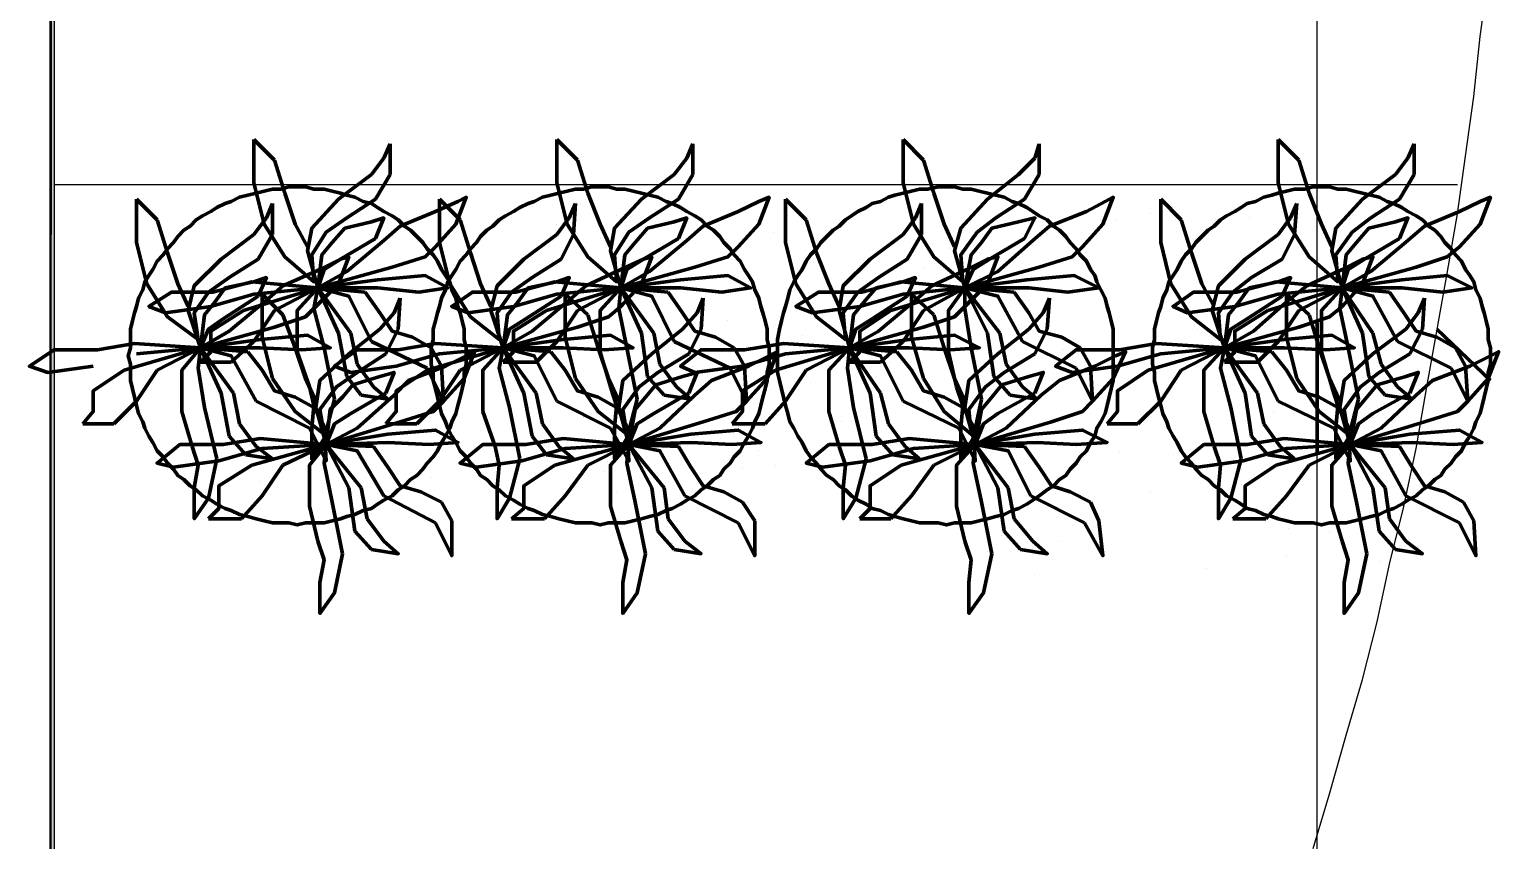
# Model space of a CAD drawing. Header units: millimetres. Extents: x 2273 to 2522, y 1034 to 1187.
# Drawn here: x 2391.958 to 2394.055, y 1169.109 to 1170.267 of the extents above; entities that cross this region are included whole.
import ezdxf

# ---------------------------------------------------------------- set-up
doc = ezdxf.new("R2010")
doc.units = ezdxf.units.MM
doc.linetypes.add('DASHED', pattern=[19.05, 12.7, -6.35])
doc.layers.add('LAYER8', color=8, linetype='Continuous')
doc.layers.add('PAREDES', color=4, linetype='Continuous', lineweight=100)

# ---------------------------------------------------------------- blocks, each defined once
blk = doc.blocks.new('UYEW')
at = {"layer": 'PAREDES', "color": 0, "linetype": 'Continuous'}
for points in [[(77.3181, 144.4333), (77.3034, 144.4804), (77.2887, 144.4951), (77.2564, 144.5245), (77.2181, 144.5392), (77.224, 144.5275), (77.2387, 144.498), (77.2593, 144.4451), (77.2799, 144.4216)], [(77.224, 144.5275), (77.2123, 144.5275), (77.2005, 144.5245), (77.1858, 144.5245), (77.174, 144.5216), (77.1623, 144.5186), (77.1534, 144.5157), (77.1417, 144.5127), (77.1299, 144.5069), (77.1181, 144.5039), (77.1093, 144.498), (77.1005, 144.4922), (77.0887, 144.4863), (77.0799, 144.4775), (77.0711, 144.4716), (77.0623, 144.4627), (77.0534, 144.4569), (77.0446, 144.448), (77.0387, 144.4392), (77.0299, 144.4304), (77.024, 144.4216), (77.0181, 144.4098), (77.0123, 144.401), (77.0064, 144.3892), (77.0034, 144.3804), (76.9975, 144.3686), (76.9946, 144.3569), (76.9917, 144.3451), (76.9887, 144.3333), (76.9858, 144.3216), (76.9858, 144.3098), (76.9828, 144.298), (76.9828, 144.2863), (76.9828, 144.2745), (76.9858, 144.2627), (76.9858, 144.248), (76.9887, 144.2363), (76.9917, 144.2245), (76.9946, 144.2157), (76.9975, 144.2039), (77.0034, 144.1922), (77.0064, 144.1804), (77.0123, 144.1716), (77.0181, 144.1627), (77.024, 144.151), (77.0299, 144.1422), (77.0387, 144.1333), (77.0446, 144.1245), (77.0534, 144.1157), (77.0623, 144.1069), (77.0711, 144.101), (77.0799, 144.0922), (77.0887, 144.0863), (77.1005, 144.0804), (77.1093, 144.0745), (77.1181, 144.0686), (77.1299, 144.0657), (77.1417, 144.0598), (77.1534, 144.0569), (77.1623, 144.0539), (77.174, 144.051), (77.1858, 144.048), (77.2005, 144.048), (77.2123, 144.0451), (77.224, 144.0451), (77.2358, 144.0451), (77.2475, 144.048), (77.2593, 144.048), (77.2711, 144.051), (77.2828, 144.0539), (77.2946, 144.0569), (77.3064, 144.0598), (77.3181, 144.0657), (77.327, 144.0686), (77.3387, 144.0745), (77.3475, 144.0804), (77.3593, 144.0863), (77.3681, 144.0922), (77.377, 144.101), (77.3858, 144.1069), (77.3946, 144.1157), (77.4005, 144.1245), (77.4093, 144.1333), (77.4152, 144.1422), (77.424, 144.151), (77.4299, 144.1627), (77.4358, 144.1716), (77.4417, 144.1804), (77.4446, 144.1922), (77.4505, 144.2039), (77.4534, 144.2157), (77.4564, 144.2245), (77.4593, 144.2363), (77.4623, 144.248), (77.4623, 144.2627), (77.4623, 144.2745), (77.4652, 144.2863), (77.4623, 144.298), (77.4623, 144.3098), (77.4623, 144.3216), (77.4593, 144.3333), (77.4564, 144.3451), (77.4534, 144.3569), (77.4505, 144.3686), (77.4446, 144.3804), (77.4417, 144.3892), (77.4358, 144.401), (77.4299, 144.4098), (77.424, 144.4216), (77.4152, 144.4304), (77.4093, 144.4392), (77.4005, 144.448), (77.3946, 144.4569), (77.3858, 144.4627), (77.377, 144.4716), (77.3681, 144.4775), (77.3593, 144.4863), (77.3475, 144.4922), (77.3387, 144.498), (77.327, 144.5039), (77.3181, 144.5069), (77.3064, 144.5127), (77.2946, 144.5157), (77.2828, 144.5186), (77.2711, 144.5216), (77.2593, 144.5245), (77.2475, 144.5245), (77.2358, 144.5275), (77.224, 144.5275)], [(77.0975, 144.4216), (77.0828, 144.4657), (77.0681, 144.4833), (77.0358, 144.5127), (76.9975, 144.5275), (77.0034, 144.5127), (77.0181, 144.4833), (77.0387, 144.4333), (77.0593, 144.4098)], [(77.3358, 144.4127), (77.3299, 144.4833), (77.3475, 144.5157), (77.3505, 144.4745), (77.3475, 144.4157)], [(77.1152, 144.401), (77.1093, 144.4657), (77.127, 144.501), (77.1328, 144.4598), (77.127, 144.401)], [(77.2387, 144.4922), (77.2123, 144.4775)], [(77.2417, 144.4716), (77.2887, 144.4951), (77.2387, 144.4922)], [(77.4328, 144.4892), (77.4181, 144.4627), (77.4093, 144.4333), (77.3828, 144.4157)], [(77.4593, 144.5039), (77.4328, 144.4892)], [(77.4623, 144.4833), (77.5093, 144.5069), (77.4593, 144.5039)], [(77.2123, 144.4775), (77.1975, 144.451), (77.1887, 144.4216), (77.1623, 144.4039)], [(77.2034, 144.3951), (77.2417, 144.4716)], [(77.424, 144.4069), (77.4623, 144.4833)], [(77.1417, 144.4333), (77.1858, 144.4304)], [(77.1623, 144.4245), (77.1417, 144.4333)], [(77.1858, 144.4069), (77.1623, 144.4245)], [(77.1858, 144.4304), (77.2211, 144.4127)], [(77.277, 144.4127), (77.2475, 144.4245), (77.2534, 144.4069)], [(77.3505, 144.3275), (77.3181, 144.4333)], [(77.5005, 144.3922), (77.5064, 144.4304), (77.4887, 144.4069)], [(76.9211, 144.4186), (76.9652, 144.4186)], [(76.9417, 144.4098), (76.9211, 144.4186)], [(76.9652, 144.3922), (76.9417, 144.4098)], [(76.9652, 144.4186), (77.0005, 144.398)], [(77.0564, 144.398), (77.027, 144.4098), (77.0328, 144.3922)], [(77.0593, 144.4098), (77.1034, 144.3569)], [(77.127, 144.3157), (77.0975, 144.4216)], [(77.1623, 144.4039), (77.1328, 144.3833)], [(77.2534, 144.4069), (77.2652, 144.3657), (77.2828, 144.351), (77.3005, 144.3363), (77.3505, 144.3275), (77.2975, 144.3127), (77.2593, 144.3186), (77.2211, 144.3598), (77.1858, 144.4069)], [(77.2211, 144.4127), (77.2475, 144.3686), (77.2681, 144.3422), (77.3005, 144.3186), (77.3358, 144.3245), (77.3034, 144.2833), (77.2564, 144.251)], [(77.2799, 144.3775), (77.2858, 144.4157), (77.2681, 144.3951)], [(77.3505, 144.3275), (77.3211, 144.3392), (77.3064, 144.3598), (77.277, 144.4127)], [(77.2799, 144.4216), (77.327, 144.3716)], [(77.3475, 144.4157), (77.3505, 144.3275), (77.3358, 144.4127)], [(77.4123, 144.3775), (77.3505, 144.3275), (77.3593, 144.3716), (77.424, 144.4069)], [(77.3828, 144.4157), (77.3534, 144.398)], [(77.4887, 144.4069), (77.4564, 144.3833)], [(77.0328, 144.3922), (77.0417, 144.3539), (77.0623, 144.3363), (77.0799, 144.3216), (77.127, 144.3157), (77.074, 144.301), (77.0417, 144.3069), (77.0005, 144.3451), (76.9652, 144.3922)], [(77.0005, 144.398), (77.027, 144.3569), (77.0475, 144.3304), (77.0799, 144.3069), (77.1181, 144.3098), (77.0828, 144.2686), (77.0358, 144.2392)], [(77.127, 144.3157), (77.1005, 144.3245), (77.0858, 144.348), (77.0564, 144.398)], [(77.1328, 144.3833), (77.127, 144.3157), (77.1034, 144.3569)], [(77.127, 144.401), (77.127, 144.3157), (77.1152, 144.401)], [(77.1917, 144.3598), (77.127, 144.3157), (77.1387, 144.3598), (77.2034, 144.3951)], [(77.2681, 144.3951), (77.2358, 144.3716)], [(77.2593, 144.3951), (77.2593, 144.3951)], [(77.3534, 144.398), (77.3505, 144.3275), (77.327, 144.3716)], [(77.3652, 144.398), (77.3652, 144.398)], [(77.4564, 144.3833), (77.4123, 144.3775)], [(77.474, 144.3686), (77.5005, 144.3922)], [(77.2358, 144.3716), (77.1917, 144.3598)], [(77.2534, 144.3539), (77.2799, 144.3775)], [(77.4123, 144.3598), (77.474, 144.3686)], [(77.5181, 144.3686), (77.5181, 144.3686)], [(77.1828, 144.2539), (77.1681, 144.298), (77.1534, 144.3157), (77.1211, 144.3451), (77.0828, 144.3598), (77.0858, 144.3451), (77.1005, 144.3157), (77.124, 144.2657), (77.1446, 144.2392)], [(77.2123, 144.3245), (77.1564, 144.3127), (77.127, 144.3157), (77.1917, 144.3451)], [(77.177, 144.3539), (77.177, 144.3539)], [(77.1917, 144.3451), (77.2534, 144.3539)], [(77.3123, 144.3598), (77.3123, 144.3598)], [(77.4328, 144.3363), (77.377, 144.3245), (77.3505, 144.3275), (77.4123, 144.3598)], [(77.5064, 144.351), (77.4328, 144.3363)], [(77.4887, 144.3157), (77.5152, 144.3245), (77.5475, 144.3186), (77.5917, 144.3186), (77.5623, 144.3392), (77.5064, 144.351)], [(77.2005, 144.2333), (77.1946, 144.301), (77.2123, 144.3333), (77.2152, 144.2922), (77.2123, 144.2333)], [(77.2858, 144.3392), (77.2123, 144.3245)], [(77.2681, 144.301), (77.2946, 144.3098), (77.327, 144.3069), (77.3711, 144.3069), (77.3417, 144.3245), (77.2858, 144.3392)], [(77.324, 144.3245), (77.2975, 144.3098)], [(77.327, 144.3039), (77.374, 144.3275), (77.324, 144.3245)], [(77.3417, 144.2333), (77.3505, 144.3275)], [(77.3799, 144.2216), (77.3505, 144.3275)], [(77.3505, 144.3275), (77.3799, 144.301), (77.4387, 144.301)], [(77.3564, 144.2363), (77.3505, 144.3275), (77.3799, 144.2686)], [(76.9917, 144.2686), (77.0358, 144.2863), (77.0681, 144.301)], [(77.1181, 144.2216), (77.127, 144.3157)], [(77.1593, 144.2098), (77.127, 144.3157)], [(77.127, 144.3157), (77.1593, 144.2863), (77.2181, 144.2863)], [(77.1358, 144.2245), (77.127, 144.3157), (77.1593, 144.2539)], [(77.2123, 144.2833), (77.2564, 144.298), (77.2887, 144.3127)], [(77.2181, 144.2863), (77.2681, 144.301)], [(77.2975, 144.3098), (77.2828, 144.2833), (77.274, 144.2539), (77.2446, 144.2363)], [(77.2887, 144.2245), (77.327, 144.3039)], [(77.4387, 144.301), (77.4887, 144.3157)], [(77.1652, 144.2686), (77.2123, 144.2833)], [(77.3652, 144.2804), (77.177, 144.2804)], [(77.474, 144.298), (77.474, 144.298)], [(76.9446, 144.2539), (76.9917, 144.2686)], [(77.1358, 144.2363), (77.1652, 144.2686)], [(77.3799, 144.2686), (77.424, 144.2363)], [(76.9152, 144.2245), (76.9446, 144.2539)], [(77.0358, 144.2392), (76.977, 144.2245)], [(77.0064, 144.251), (77.0505, 144.248)], [(77.027, 144.2422), (77.0064, 144.251)], [(77.024, 144.2363), (77.024, 144.2363)], [(77.0505, 144.2245), (77.027, 144.2422)], [(77.0505, 144.248), (77.0858, 144.2304)], [(77.1387, 144.2304), (77.1123, 144.2422), (77.1181, 144.2245)], [(77.1123, 144.2363), (77.1123, 144.2363)], [(77.1975, 144.2363), (77.1358, 144.2363)], [(77.1446, 144.2392), (77.1887, 144.1892)], [(77.1593, 144.2539), (77.2034, 144.2245)], [(77.2123, 144.148), (77.1828, 144.2539)], [(77.2564, 144.251), (77.1975, 144.2363)], [(77.2446, 144.2363), (77.2181, 144.2157)], [(77.3652, 144.2098), (77.3711, 144.248), (77.3534, 144.2275)], [(77.3564, 144.2392), (77.3564, 144.2392)], [(77.3564, 144.2363), (77.374, 144.1745)], [(77.424, 144.2363), (77.4564, 144.2069)], [(77.4711, 144.2392), (77.4711, 144.2392)], [(77.5093, 144.2363), (77.5093, 144.2363)], [(76.977, 144.2245), (76.9152, 144.2245)], [(77.1181, 144.2245), (77.127, 144.1833), (77.1475, 144.1686), (77.1652, 144.1539), (77.2123, 144.148), (77.1593, 144.1304), (77.124, 144.1392), (77.0858, 144.1775), (77.0505, 144.2245)], [(77.0858, 144.2304), (77.1123, 144.1863), (77.1328, 144.1598), (77.1623, 144.1392), (77.2005, 144.1422), (77.1681, 144.101), (77.1211, 144.0716)], [(77.1534, 144.1627), (77.1623, 144.0951), (77.1534, 144.0745), (77.1328, 144.1039), (77.1328, 144.1657), (77.1181, 144.2216)], [(77.1358, 144.2245), (77.1534, 144.1627)], [(77.2123, 144.148), (77.1858, 144.1569), (77.1711, 144.1804), (77.1387, 144.2304)], [(77.2181, 144.2157), (77.2123, 144.148), (77.1887, 144.1892)], [(77.2123, 144.2333), (77.2123, 144.148), (77.2005, 144.2333)], [(77.2034, 144.2245), (77.2328, 144.1951)], [(77.277, 144.1951), (77.2123, 144.148), (77.224, 144.1922), (77.2887, 144.2245)], [(77.3034, 144.2186), (77.3034, 144.2186)], [(77.3534, 144.2275), (77.3211, 144.2039)], [(77.374, 144.1745), (77.3828, 144.1098), (77.377, 144.0863), (77.3505, 144.1186), (77.3505, 144.1804), (77.3417, 144.2333)], [(77.3711, 144.2275), (77.3711, 144.2275)], [(77.4564, 144.1598), (77.4417, 144.1775), (77.4093, 144.1775), (77.3799, 144.2216)], [(77.1328, 144.1951), (77.1328, 144.1951)], [(77.2328, 144.148), (77.2181, 144.1627), (77.1887, 144.1627), (77.1593, 144.2098)], [(77.2328, 144.1951), (77.2328, 144.148)], [(77.3211, 144.2039), (77.277, 144.1951)], [(77.3387, 144.1863), (77.3652, 144.2098)], [(77.4564, 144.2069), (77.4564, 144.1598)], [(77.027, 144.1833), (77.027, 144.1833)], [(77.0917, 144.1863), (77.0917, 144.1863)], [(77.2975, 144.1569), (77.2417, 144.1422), (77.2123, 144.148), (77.277, 144.1775)], [(77.277, 144.1775), (77.3387, 144.1863)], [(77.3711, 144.1716), (77.2975, 144.1569)], [(77.3534, 144.1333), (77.3799, 144.1422), (77.4123, 144.1392), (77.4564, 144.1392), (77.427, 144.1569), (77.3711, 144.1716)], [(77.077, 144.101), (77.1211, 144.1157), (77.1534, 144.1333)], [(77.2064, 144.051), (77.2123, 144.148)], [(77.2446, 144.0392), (77.2123, 144.148)], [(77.2123, 144.148), (77.2446, 144.1186), (77.3034, 144.1186)], [(77.2211, 144.0569), (77.2123, 144.148), (77.2446, 144.0863)], [(77.3034, 144.1186), (77.3534, 144.1333)], [(77.527, 144.1216), (77.527, 144.1216)], [(77.0299, 144.0863), (77.077, 144.101)], [(77.1858, 144.1098), (77.1858, 144.1098)], [(77.0005, 144.0569), (77.0299, 144.0863)], [(77.1211, 144.0716), (77.0623, 144.0569)], [(77.2181, 144.0716), (77.2181, 144.0716)], [(77.2446, 144.0863), (77.2887, 144.0569)], [(77.3652, 144.0745), (77.3652, 144.0745)], [(77.0623, 144.0569), (77.0005, 144.0569)], [(77.2387, 143.9951), (77.2475, 143.9304), (77.2387, 143.9069), (77.2152, 143.9363), (77.2152, 143.998), (77.2064, 144.051)], [(77.2211, 144.0569), (77.2387, 143.9951)], [(77.2417, 144.051), (77.2417, 144.051)], [(77.2887, 144.0569), (77.3211, 144.0245)], [(77.0211, 144.0422), (77.0211, 144.0422)], [(77.3211, 143.9804), (77.3034, 143.9951), (77.274, 143.9951), (77.2446, 144.0392)], [(77.4181, 144.0422), (77.4181, 144.0422)], [(77.3181, 143.901), (77.3034, 143.9451), (77.2887, 143.9598), (77.2564, 143.9892), (77.2181, 144.0069), (77.224, 143.9922), (77.2387, 143.9627), (77.2593, 143.9127), (77.2799, 143.8863)], [(77.3211, 144.0245), (77.3211, 143.9804)], [(77.224, 143.9892), (77.2123, 143.9892), (77.2005, 143.9892), (77.1858, 143.9892), (77.174, 143.9863), (77.1623, 143.9833), (77.1534, 143.9804), (77.1417, 143.9775), (77.1299, 143.9716), (77.1181, 143.9657), (77.1093, 143.9627), (77.1005, 143.9569), (77.0887, 143.951), (77.0799, 143.9422), (77.0711, 143.9363), (77.0623, 143.9275), (77.0534, 143.9216), (77.0446, 143.9127), (77.0387, 143.9039), (77.0299, 143.8951), (77.024, 143.8833), (77.0181, 143.8745), (77.0123, 143.8657), (77.0064, 143.8539), (77.0034, 143.8451), (76.9975, 143.8333), (76.9946, 143.8216), (76.9917, 143.8098), (76.9887, 143.798), (76.9858, 143.7863), (76.9858, 143.7745), (76.9828, 143.7627), (76.9828, 143.751), (76.9828, 143.7392), (76.9858, 143.7245), (76.9858, 143.7127), (76.9887, 143.701), (76.9917, 143.6892), (76.9946, 143.6775), (76.9975, 143.6686), (77.0034, 143.6569), (77.0064, 143.6451), (77.0123, 143.6363), (77.0181, 143.6245), (77.024, 143.6157), (77.0299, 143.6069), (77.0387, 143.598), (77.0446, 143.5892), (77.0534, 143.5804), (77.0623, 143.5716), (77.0711, 143.5657), (77.0799, 143.5569), (77.0887, 143.551), (77.1005, 143.5451), (77.1093, 143.5392), (77.1181, 143.5333), (77.1299, 143.5275), (77.1417, 143.5245), (77.1534, 143.5216), (77.1623, 143.5186), (77.174, 143.5157), (77.1858, 143.5127), (77.2005, 143.5098), (77.2123, 143.5098), (77.224, 143.5098), (77.2358, 143.5098), (77.2475, 143.5098), (77.2593, 143.5127), (77.2711, 143.5157), (77.2828, 143.5186), (77.2946, 143.5216), (77.3064, 143.5245), (77.3181, 143.5275), (77.327, 143.5333), (77.3387, 143.5392), (77.3475, 143.5451), (77.3593, 143.551), (77.3681, 143.5569), (77.377, 143.5657), (77.3858, 143.5716), (77.3946, 143.5804), (77.4005, 143.5892), (77.4093, 143.598), (77.4152, 143.6069), (77.424, 143.6157), (77.4299, 143.6245), (77.4358, 143.6363), (77.4417, 143.6451), (77.4446, 143.6569), (77.4505, 143.6686), (77.4534, 143.6775), (77.4564, 143.6892), (77.4593, 143.701), (77.4623, 143.7127), (77.4623, 143.7245), (77.4623, 143.7392), (77.4652, 143.751), (77.4623, 143.7627), (77.4623, 143.7745), (77.4623, 143.7863), (77.4593, 143.798), (77.4564, 143.8098), (77.4534, 143.8216), (77.4505, 143.8333), (77.4446, 143.8451), (77.4417, 143.8539), (77.4358, 143.8657), (77.4299, 143.8745), (77.424, 143.8833), (77.4152, 143.8951), (77.4093, 143.9039), (77.4005, 143.9127), (77.3946, 143.9216), (77.3858, 143.9275), (77.377, 143.9363), (77.3681, 143.9422), (77.3593, 143.951), (77.3475, 143.9569), (77.3387, 143.9627), (77.327, 143.9657), (77.3181, 143.9716), (77.3064, 143.9775), (77.2946, 143.9804), (77.2828, 143.9833), (77.2711, 143.9863), (77.2593, 143.9892), (77.2475, 143.9892), (77.2358, 143.9892), (77.224, 143.9892)], [(77.0975, 143.8833), (77.0828, 143.9304), (77.0681, 143.9451), (77.0358, 143.9745), (76.9975, 143.9892), (77.0034, 143.9775), (77.0181, 143.951), (77.0387, 143.898), (77.0593, 143.8745)], [(77.0299, 143.9922), (77.0299, 143.9922)], [(77.3623, 143.998), (77.3623, 143.998)], [(77.1152, 143.8657), (77.1093, 143.9333), (77.127, 143.9686), (77.1328, 143.9245), (77.127, 143.8686)], [(77.3358, 143.8775), (77.3299, 143.9451), (77.3475, 143.9804), (77.3505, 143.9363), (77.3475, 143.8804)], [(77.4593, 143.9686), (77.4328, 143.9569)], [(77.4623, 143.948), (77.5093, 143.9745), (77.4593, 143.9686)], [(77.2123, 143.9422), (77.1975, 143.9157), (77.1887, 143.8833), (77.1623, 143.8686)], [(77.2387, 143.9569), (77.2123, 143.9422)], [(77.2417, 143.9363), (77.2887, 143.9598), (77.2387, 143.9569)], [(77.3505, 143.948), (77.3505, 143.948)], [(77.4328, 143.9569), (77.4181, 143.9275), (77.4093, 143.901), (77.3828, 143.8833)], [(77.424, 143.8716), (77.4623, 143.948)], [(77.2034, 143.8598), (77.2417, 143.9363)], [(77.2152, 143.9186), (77.2152, 143.9186)], [(77.3505, 143.7922), (77.3181, 143.901)], [(77.4211, 143.9069), (77.4211, 143.9069)], [(77.4887, 143.9157), (77.4887, 143.9157)], [(76.9211, 143.8833), (76.9652, 143.8833)], [(76.9417, 143.8775), (76.9211, 143.8833)], [(76.9652, 143.8833), (77.0005, 143.8627)], [(77.127, 143.7775), (77.0975, 143.8833)], [(77.1417, 143.898), (77.1858, 143.8951)], [(77.1623, 143.8892), (77.1417, 143.898)], [(77.1858, 143.8686), (77.1623, 143.8892)], [(77.1858, 143.8951), (77.2211, 143.8775)], [(77.277, 143.8775), (77.2475, 143.8892), (77.2534, 143.8686)], [(77.2475, 143.8833), (77.2475, 143.8833)], [(77.2799, 143.8422), (77.2858, 143.8804), (77.2681, 143.8598)], [(77.2799, 143.8863), (77.327, 143.8363)], [(77.3475, 143.8804), (77.3505, 143.7922), (77.3358, 143.8775)], [(77.3828, 143.8833), (77.3534, 143.8627)], [(77.5005, 143.8569), (77.5064, 143.8951), (77.4887, 143.8745)], [(76.9652, 143.8539), (76.9417, 143.8775)], [(77.0005, 143.8627), (77.027, 143.8216), (77.0475, 143.7951), (77.0799, 143.7716), (77.1181, 143.7745), (77.0828, 143.7333), (77.0358, 143.7039)], [(77.0564, 143.8627), (77.027, 143.8775), (77.0328, 143.8539)], [(77.127, 143.7775), (77.1005, 143.7892), (77.0858, 143.8127), (77.0564, 143.8627)], [(77.0593, 143.8745), (77.1034, 143.8245)], [(77.0799, 143.8598), (77.0799, 143.8598)], [(77.127, 143.8686), (77.127, 143.7775), (77.1152, 143.8657)], [(77.1917, 143.8275), (77.127, 143.7775), (77.1387, 143.8245), (77.2034, 143.8598)], [(77.1623, 143.8686), (77.1328, 143.848)], [(77.1446, 143.8686), (77.1446, 143.8686)], [(77.2534, 143.8686), (77.2652, 143.8304), (77.2828, 143.8157), (77.3005, 143.801), (77.3505, 143.7922), (77.2975, 143.7775), (77.2593, 143.7833), (77.2211, 143.8245), (77.1858, 143.8686)], [(77.1917, 143.8657), (77.1917, 143.8657)], [(77.2211, 143.8775), (77.2475, 143.8333), (77.2681, 143.8069), (77.3005, 143.7833), (77.3358, 143.7863), (77.3034, 143.748), (77.2564, 143.7186)], [(77.2681, 143.8598), (77.2358, 143.8363)], [(77.3505, 143.7922), (77.3211, 143.8039), (77.3064, 143.8245), (77.277, 143.8775)], [(77.3534, 143.8627), (77.3505, 143.7922), (77.327, 143.8363)], [(77.4123, 143.8392), (77.3505, 143.7922), (77.3593, 143.8392), (77.424, 143.8716)], [(77.4887, 143.8745), (77.4564, 143.848)], [(77.5358, 143.8775), (77.5358, 143.8775)], [(77.0328, 143.8539), (77.0417, 143.8157), (77.0623, 143.801), (77.0799, 143.7863), (77.127, 143.7775), (77.074, 143.7627), (77.0417, 143.7716), (77.0005, 143.8098), (76.9652, 143.8539)], [(77.1328, 143.848), (77.127, 143.7775), (77.1034, 143.8245)], [(77.2534, 143.8186), (77.2799, 143.8422)], [(77.4564, 143.848), (77.4123, 143.8392)], [(77.474, 143.8333), (77.5005, 143.8569)], [(77.1828, 143.7186), (77.1681, 143.7627), (77.1534, 143.7775), (77.1211, 143.8098), (77.0828, 143.8245), (77.0858, 143.8098), (77.1005, 143.7804), (77.124, 143.7304), (77.1446, 143.7069)], [(77.2358, 143.8363), (77.1917, 143.8275)], [(77.1917, 143.8098), (77.2534, 143.8186)], [(77.4328, 143.801), (77.377, 143.7892), (77.3505, 143.7922), (77.4123, 143.8245)], [(77.4123, 143.8245), (77.474, 143.8333)], [(77.4799, 143.8304), (77.4799, 143.8304)], [(77.2123, 143.7863), (77.1564, 143.7775), (77.127, 143.7775), (77.1917, 143.8098)], [(77.2005, 143.698), (77.1946, 143.7627), (77.2123, 143.798), (77.2152, 143.7569), (77.2123, 143.698)], [(77.2858, 143.801), (77.2123, 143.7863)], [(77.2681, 143.7657), (77.2946, 143.7745), (77.327, 143.7716), (77.3711, 143.7716), (77.3417, 143.7892), (77.2858, 143.801)], [(77.5064, 143.8157), (77.4328, 143.801)], [(77.4887, 143.7775), (77.5152, 143.7863), (77.5475, 143.7833), (77.5917, 143.7833), (77.5623, 143.8039), (77.5064, 143.8157)], [(77.5034, 143.8098), (77.5034, 143.8098)], [(77.1181, 143.6863), (77.127, 143.7775)], [(77.1593, 143.6716), (77.127, 143.7775)], [(77.127, 143.7775), (77.1593, 143.7539), (77.2181, 143.7539)], [(77.1358, 143.6892), (77.127, 143.7775), (77.1593, 143.7186)], [(77.2123, 143.748), (77.2564, 143.7627), (77.2887, 143.7775)], [(77.2975, 143.7745), (77.2828, 143.748), (77.274, 143.7186), (77.2446, 143.701)], [(77.324, 143.7892), (77.2975, 143.7745)], [(77.327, 143.7686), (77.374, 143.7922), (77.324, 143.7892)], [(77.3417, 143.698), (77.3505, 143.7922)], [(77.3799, 143.6863), (77.3505, 143.7922)], [(77.3505, 143.7922), (77.3799, 143.7657), (77.4387, 143.7657)], [(77.3564, 143.7039), (77.3505, 143.7922), (77.3799, 143.7333)], [(77.4387, 143.7657), (77.4887, 143.7775)], [(76.9917, 143.7333), (77.0358, 143.748), (77.0681, 143.7627)], [(77.0711, 143.7569), (77.0711, 143.7569)], [(77.2181, 143.7539), (77.2681, 143.7657)], [(77.2887, 143.6892), (77.327, 143.7686)], [(77.4652, 143.7569), (77.4652, 143.7569)], [(76.9446, 143.7186), (76.9917, 143.7333)], [(77.0387, 143.748), (77.0387, 143.748)], [(77.1358, 143.701), (77.1652, 143.7333)], [(77.1652, 143.7333), (77.2123, 143.748)], [(77.3711, 143.751), (77.3711, 143.751)], [(77.3799, 143.7333), (77.424, 143.701)], [(76.9152, 143.6892), (76.9446, 143.7186)], [(77.0064, 143.7157), (77.0505, 143.7157)], [(77.027, 143.7069), (77.0064, 143.7157)], [(77.0505, 143.7157), (77.0858, 143.6951)], [(77.0975, 143.7186), (77.0975, 143.7186)], [(77.124, 143.7245), (77.124, 143.7245)], [(77.1593, 143.7186), (77.2034, 143.6892)], [(77.2123, 143.6127), (77.1828, 143.7186)], [(77.2564, 143.7186), (77.1975, 143.701)], [(77.3652, 143.6745), (77.3711, 143.7127), (77.3534, 143.6922)], [(77.0358, 143.7039), (76.977, 143.6892)], [(77.0505, 143.6892), (77.027, 143.7069)], [(77.0858, 143.6951), (77.1123, 143.6539), (77.1328, 143.6245), (77.1623, 143.6039), (77.2005, 143.6069), (77.1681, 143.5657), (77.1211, 143.5363)], [(77.1387, 143.6951), (77.1123, 143.7069), (77.1181, 143.6892)], [(77.1211, 143.698), (77.1211, 143.698)], [(77.1975, 143.701), (77.1358, 143.701)], [(77.2123, 143.6127), (77.1858, 143.6216), (77.1711, 143.6451), (77.1387, 143.6951)], [(77.1446, 143.7069), (77.1887, 143.6539)], [(77.2123, 143.698), (77.2123, 143.6127), (77.2005, 143.698)], [(77.2446, 143.701), (77.2181, 143.6804)], [(77.3534, 143.6922), (77.3211, 143.6686)], [(77.374, 143.6422), (77.3828, 143.5745), (77.377, 143.551), (77.3505, 143.5833), (77.3505, 143.6451), (77.3417, 143.698)], [(77.3564, 143.7039), (77.374, 143.6422)], [(77.424, 143.701), (77.4564, 143.6716)], [(76.977, 143.6892), (76.9152, 143.6892)], [(77.1181, 143.6892), (77.127, 143.651), (77.1475, 143.6333), (77.1652, 143.6186), (77.2123, 143.6127), (77.1593, 143.598), (77.124, 143.6039), (77.0858, 143.6422), (77.0505, 143.6892)], [(77.1534, 143.6275), (77.1623, 143.5598), (77.1534, 143.5363), (77.1328, 143.5686), (77.1328, 143.6304), (77.1181, 143.6863)], [(77.1358, 143.6892), (77.1534, 143.6275)], [(77.2328, 143.6127), (77.2181, 143.6275), (77.1887, 143.6275), (77.1593, 143.6716)], [(77.2181, 143.6804), (77.2123, 143.6127), (77.1887, 143.6539)], [(77.2034, 143.6892), (77.2328, 143.6569)], [(77.277, 143.6569), (77.2123, 143.6127), (77.224, 143.6569), (77.2887, 143.6892)], [(77.3387, 143.651), (77.3652, 143.6745)], [(77.4564, 143.6275), (77.4417, 143.6422), (77.4093, 143.6422), (77.3799, 143.6863)], [(77.4564, 143.6716), (77.4564, 143.6275)], [(77.2328, 143.6569), (77.2328, 143.6127)], [(77.3211, 143.6686), (77.277, 143.6569)], [(77.277, 143.6422), (77.3387, 143.651)], [(77.2975, 143.6186), (77.2417, 143.6098), (77.2123, 143.6127), (77.277, 143.6422)], [(77.3711, 143.6363), (77.2975, 143.6186)], [(77.3534, 143.598), (77.3799, 143.6069), (77.4123, 143.6039), (77.4564, 143.6039), (77.427, 143.6216), (77.3711, 143.6363)], [(77.2005, 143.6186), (77.2005, 143.6186)], [(77.2064, 143.5186), (77.2123, 143.6127)], [(77.2446, 143.5069), (77.2123, 143.6127)], [(77.2123, 143.6127), (77.2446, 143.5833), (77.3034, 143.5833)], [(77.2211, 143.5216), (77.2123, 143.6127), (77.2446, 143.551)], [(77.077, 143.5657), (77.1211, 143.5833), (77.1534, 143.598)], [(77.2299, 143.598), (77.2299, 143.598)], [(77.3034, 143.5833), (77.3534, 143.598)], [(77.3181, 143.601), (77.3181, 143.601)], [(77.0299, 143.551), (77.077, 143.5657)], [(77.3652, 143.5686), (77.3652, 143.5686)], [(77.0005, 143.5216), (77.0299, 143.551)], [(77.1946, 143.5451), (77.1946, 143.5451)], [(77.2446, 143.551), (77.2887, 143.5216)], [(77.2623, 143.5569), (77.2623, 143.5569)], [(77.024, 143.5245), (77.024, 143.5245)], [(77.1211, 143.5363), (77.0623, 143.5216)], [(77.0623, 143.5216), (77.0005, 143.5216)], [(77.0475, 143.5039), (77.0475, 143.5039)], [(77.2387, 143.4598), (77.2475, 143.3922), (77.2387, 143.3716), (77.2152, 143.401), (77.2152, 143.4627), (77.2064, 143.5186)], [(77.3181, 143.4039), (77.3034, 143.451), (77.2887, 143.4657), (77.2564, 143.4951), (77.2181, 143.5098), (77.224, 143.498), (77.2387, 143.4686), (77.2593, 143.4157), (77.2799, 143.3922)], [(77.2211, 143.5216), (77.2387, 143.4598)], [(77.3211, 143.4451), (77.3034, 143.4598), (77.274, 143.4598), (77.2446, 143.5069)], [(77.2887, 143.5216), (77.3211, 143.4922)], [(77.3799, 143.5069), (77.3799, 143.5069)], [(77.224, 143.498), (77.2123, 143.498), (77.2005, 143.4951), (77.1858, 143.4951), (77.174, 143.4922), (77.1623, 143.4892), (77.1534, 143.4863), (77.1417, 143.4833), (77.1299, 143.4775), (77.1181, 143.4745), (77.1093, 143.4686), (77.1005, 143.4627), (77.0887, 143.4569), (77.0799, 143.448), (77.0711, 143.4422), (77.0623, 143.4333), (77.0534, 143.4275), (77.0446, 143.4186), (77.0387, 143.4098), (77.0299, 143.401), (77.024, 143.3922), (77.0181, 143.3804), (77.0123, 143.3716), (77.0064, 143.3598), (77.0034, 143.351), (76.9975, 143.3392), (76.9946, 143.3275), (76.9917, 143.3157), (76.9887, 143.3039), (76.9858, 143.2922), (76.9858, 143.2804), (76.9828, 143.2686), (76.9828, 143.2569), (76.9828, 143.2451), (76.9858, 143.2333), (76.9858, 143.2216), (76.9887, 143.2098), (76.9917, 143.198), (76.9946, 143.1863), (76.9975, 143.1745), (77.0034, 143.1627), (77.0064, 143.1539), (77.0123, 143.1422), (77.0181, 143.1333), (77.024, 143.1216), (77.0299, 143.1127), (77.0387, 143.1039), (77.0446, 143.0951), (77.0534, 143.0863), (77.0623, 143.0804), (77.0711, 143.0716), (77.0799, 143.0657), (77.0887, 143.0569), (77.1005, 143.051), (77.1093, 143.0451), (77.1181, 143.0392), (77.1299, 143.0363), (77.1417, 143.0304), (77.1534, 143.0275), (77.1623, 143.0245), (77.174, 143.0216), (77.1858, 143.0186), (77.2005, 143.0186), (77.2123, 143.0157), (77.224, 143.0157), (77.2358, 143.0157), (77.2475, 143.0186), (77.2593, 143.0186), (77.2711, 143.0216), (77.2828, 143.0245), (77.2946, 143.0275), (77.3064, 143.0304), (77.3181, 143.0363), (77.327, 143.0392), (77.3387, 143.0451), (77.3475, 143.051), (77.3593, 143.0569), (77.3681, 143.0657), (77.377, 143.0716), (77.3858, 143.0804), (77.3946, 143.0863), (77.4005, 143.0951), (77.4093, 143.1039), (77.4152, 143.1127), (77.424, 143.1216), (77.4299, 143.1333), (77.4358, 143.1422), (77.4417, 143.1539), (77.4446, 143.1627), (77.4505, 143.1745), (77.4534, 143.1863), (77.4564, 143.198), (77.4593, 143.2098), (77.4623, 143.2216), (77.4623, 143.2333), (77.4623, 143.2451), (77.4652, 143.2569), (77.4623, 143.2686), (77.4623, 143.2804), (77.4623, 143.2922), (77.4593, 143.3039), (77.4564, 143.3157), (77.4534, 143.3275), (77.4505, 143.3392), (77.4446, 143.351), (77.4417, 143.3598), (77.4358, 143.3716), (77.4299, 143.3804), (77.424, 143.3922), (77.4152, 143.401), (77.4093, 143.4098), (77.4005, 143.4186), (77.3946, 143.4275), (77.3858, 143.4333), (77.377, 143.4422), (77.3681, 143.448), (77.3593, 143.4569), (77.3475, 143.4627), (77.3387, 143.4686), (77.327, 143.4745), (77.3181, 143.4775), (77.3064, 143.4833), (77.2946, 143.4863), (77.2828, 143.4892), (77.2711, 143.4922), (77.2593, 143.4951), (77.2475, 143.4951), (77.2358, 143.498), (77.224, 143.498)], [(77.0975, 143.3922), (77.0828, 143.4392), (77.0681, 143.4539), (77.0358, 143.4833), (76.9975, 143.498), (77.0034, 143.4833), (77.0181, 143.4539), (77.0387, 143.4039), (77.0593, 143.3804)], [(77.3211, 143.4922), (77.3211, 143.4451)], [(77.3358, 143.3863), (77.3299, 143.4539), (77.3475, 143.4863), (77.3505, 143.4451), (77.3475, 143.3863)], [(77.3593, 143.4833), (77.3593, 143.4833)], [(77.1152, 143.3716), (77.1093, 143.4392), (77.127, 143.4716), (77.1328, 143.4304), (77.127, 143.3716)], [(77.2387, 143.4627), (77.2123, 143.448)], [(77.2417, 143.4422), (77.2887, 143.4657), (77.2387, 143.4627)], [(77.3828, 143.4598), (77.3828, 143.4598)], [(77.4328, 143.4598), (77.4181, 143.4333), (77.4093, 143.4039), (77.3828, 143.3863)], [(77.4593, 143.4775), (77.4328, 143.4598)], [(77.4623, 143.4539), (77.5093, 143.4775), (77.4593, 143.4775)], [(77.2123, 143.448), (77.1975, 143.4216), (77.1887, 143.3922), (77.1623, 143.3745)], [(77.174, 143.4392), (77.174, 143.4392)], [(77.2034, 143.3627), (77.2417, 143.4422)], [(77.424, 143.3775), (77.4623, 143.4539)], [(77.1417, 143.4039), (77.1858, 143.401)], [(77.1623, 143.3951), (77.1417, 143.4039)], [(77.1858, 143.401), (77.2211, 143.3833)], [(77.227, 143.4039), (77.227, 143.4039)], [(77.3505, 143.298), (77.3181, 143.4039)], [(77.5005, 143.3627), (77.5064, 143.401), (77.4887, 143.3775)], [(76.9211, 143.3892), (76.9652, 143.3892)], [(76.9417, 143.3804), (76.9211, 143.3892)], [(76.9652, 143.3627), (76.9417, 143.3804)], [(76.9652, 143.3892), (77.0005, 143.3686)], [(77.0564, 143.3686), (77.027, 143.3804), (77.0328, 143.3627)], [(77.0593, 143.3804), (77.1034, 143.3275)], [(77.127, 143.2863), (77.0975, 143.3922)], [(77.1858, 143.3745), (77.1623, 143.3951)], [(77.2211, 143.3833), (77.2475, 143.3392), (77.2681, 143.3127), (77.3005, 143.2892), (77.3358, 143.2951), (77.3034, 143.2539), (77.2564, 143.2216)], [(77.277, 143.3833), (77.2475, 143.3951), (77.2534, 143.3745)], [(77.2799, 143.348), (77.2858, 143.3863), (77.2681, 143.3657)], [(77.3505, 143.298), (77.3211, 143.3098), (77.3064, 143.3333), (77.277, 143.3833)], [(77.2799, 143.3922), (77.327, 143.3422)], [(77.3475, 143.3863), (77.3505, 143.298), (77.3358, 143.3863)], [(77.4123, 143.348), (77.3505, 143.298), (77.3593, 143.3422), (77.424, 143.3775)], [(77.3828, 143.3863), (77.3534, 143.3686)], [(77.4887, 143.3775), (77.4564, 143.3539)], [(77.0328, 143.3627), (77.0417, 143.3245), (77.0623, 143.3069), (77.0799, 143.2922), (77.127, 143.2863), (77.074, 143.2716), (77.0417, 143.2775), (77.0005, 143.3157), (76.9652, 143.3627)], [(77.0005, 143.3686), (77.027, 143.3275), (77.0475, 143.298), (77.0799, 143.2775), (77.1181, 143.2804), (77.0828, 143.2392), (77.0358, 143.2098)], [(77.127, 143.2863), (77.1005, 143.2951), (77.0858, 143.3186), (77.0564, 143.3686)], [(77.127, 143.3716), (77.127, 143.2863), (77.1152, 143.3716)], [(77.1917, 143.3333), (77.127, 143.2863), (77.1387, 143.3304), (77.2034, 143.3627)], [(77.1623, 143.3745), (77.1328, 143.3539)], [(77.2534, 143.3745), (77.2652, 143.3363), (77.2828, 143.3216), (77.3005, 143.3069), (77.3505, 143.298), (77.2975, 143.2833), (77.2593, 143.2892), (77.2211, 143.3304), (77.1858, 143.3745)], [(77.2064, 143.3745), (77.2064, 143.3745)], [(77.2681, 143.3657), (77.2358, 143.3422)], [(77.3534, 143.3686), (77.3505, 143.298), (77.327, 143.3422)], [(77.474, 143.3392), (77.5005, 143.3627)], [(77.4917, 143.3598), (77.4917, 143.3598)], [(76.9975, 143.348), (76.9975, 143.348)], [(77.1328, 143.3539), (77.127, 143.2863), (77.1034, 143.3275)], [(77.2358, 143.3422), (77.1917, 143.3333)], [(77.2534, 143.3245), (77.2799, 143.348)], [(77.4564, 143.3539), (77.4123, 143.348)], [(77.4123, 143.3304), (77.474, 143.3392)], [(77.1828, 143.2245), (77.1681, 143.2686), (77.1534, 143.2863), (77.1211, 143.3157), (77.0828, 143.3304), (77.0858, 143.3186), (77.1005, 143.2863), (77.124, 143.2363), (77.1446, 143.2127)], [(77.2123, 143.2951), (77.1564, 143.2833), (77.127, 143.2863), (77.1917, 143.3157)], [(77.1917, 143.3157), (77.2534, 143.3245)], [(77.4328, 143.3069), (77.377, 143.2951), (77.3505, 143.298), (77.4123, 143.3304)], [(77.5064, 143.3216), (77.4328, 143.3069)], [(77.4887, 143.2863), (77.5152, 143.2951), (77.5475, 143.2892), (77.5917, 143.2892), (77.5623, 143.3098), (77.5064, 143.3216)], [(77.2005, 143.2039), (77.1946, 143.2716), (77.2123, 143.3039), (77.2152, 143.2627), (77.2123, 143.2039)], [(77.2858, 143.3098), (77.2123, 143.2951)], [(77.2681, 143.2716), (77.2946, 143.2804), (77.327, 143.2775), (77.3711, 143.2775), (77.3417, 143.2951), (77.2858, 143.3098)], [(77.324, 143.2951), (77.2975, 143.2804)], [(77.327, 143.2716), (77.374, 143.298), (77.324, 143.2951)], [(77.3417, 143.2039), (77.3505, 143.298)], [(77.3799, 143.1922), (77.3505, 143.298)], [(77.3505, 143.298), (77.3799, 143.2716), (77.4387, 143.2716)], [(77.3564, 143.2069), (77.3505, 143.298), (77.3799, 143.2392)], [(76.9917, 143.2392), (77.0358, 143.2569), (77.0681, 143.2716)], [(77.024, 143.2804), (77.024, 143.2804)], [(77.1181, 143.1922), (77.127, 143.2863)], [(77.1593, 143.1804), (77.127, 143.2863)], [(77.127, 143.2863), (77.1593, 143.2569), (77.2181, 143.2569)], [(77.1358, 143.1951), (77.127, 143.2863), (77.1593, 143.2245)], [(77.2123, 143.2539), (77.2564, 143.2686), (77.2887, 143.2833)], [(77.2181, 143.2569), (77.2681, 143.2716)], [(77.2975, 143.2804), (77.2828, 143.2539), (77.274, 143.2245), (77.2446, 143.2069)], [(77.2887, 143.1951), (77.327, 143.2716)], [(77.4181, 143.2804), (77.4181, 143.2804)], [(77.4387, 143.2716), (77.4887, 143.2863)], [(77.0564, 143.2569), (77.0564, 143.2569)], [(77.1652, 143.2392), (77.2123, 143.2539)], [(77.3887, 143.2627), (77.3887, 143.2627)], [(76.9446, 143.2245), (76.9917, 143.2392)], [(77.1093, 143.248), (77.1093, 143.248)], [(77.1358, 143.2069), (77.1652, 143.2392)], [(77.3123, 143.2333), (77.3123, 143.2333)], [(77.3799, 143.2422), (77.3799, 143.2422)], [(77.3799, 143.2392), (77.424, 143.2069)], [(76.9152, 143.1951), (76.9446, 143.2245)], [(77.0358, 143.2098), (76.977, 143.1951)], [(77.0064, 143.2216), (77.0505, 143.2186)], [(77.027, 143.2127), (77.0064, 143.2216)], [(77.0505, 143.1951), (77.027, 143.2127)], [(77.0505, 143.2186), (77.0858, 143.201)], [(77.1387, 143.201), (77.1123, 143.2127), (77.1181, 143.1951)], [(77.1387, 143.2127), (77.1387, 143.2127)], [(77.1446, 143.2127), (77.1887, 143.1598)], [(77.1593, 143.2245), (77.2034, 143.1951)], [(77.2123, 143.1186), (77.1828, 143.2245)], [(77.2564, 143.2216), (77.1975, 143.2069)], [(77.3652, 143.1804), (77.3711, 143.2186), (77.3534, 143.198)], [(76.977, 143.1951), (76.9152, 143.1951)], [(77.0358, 143.1951), (77.0358, 143.1951)], [(77.1181, 143.1951), (77.127, 143.1539), (77.1475, 143.1392), (77.1652, 143.1245), (77.2123, 143.1186), (77.1593, 143.101), (77.124, 143.1098), (77.0858, 143.148), (77.0505, 143.1951)], [(77.0858, 143.201), (77.1123, 143.1598), (77.1328, 143.1304), (77.1623, 143.1098), (77.2005, 143.1127), (77.1681, 143.0716), (77.1211, 143.0422)], [(77.1534, 143.1333), (77.1623, 143.0686), (77.1534, 143.0451), (77.1328, 143.0745), (77.1328, 143.1363), (77.1181, 143.1922)], [(77.1975, 143.2069), (77.1358, 143.2069)], [(77.1358, 143.1951), (77.1534, 143.1333)], [(77.2123, 143.1186), (77.1858, 143.1275), (77.1711, 143.151), (77.1387, 143.201)], [(77.2123, 143.2039), (77.2123, 143.1186), (77.2005, 143.2039)], [(77.2034, 143.1951), (77.2328, 143.1657)], [(77.277, 143.1657), (77.2123, 143.1186), (77.224, 143.1627), (77.2887, 143.1951)], [(77.2446, 143.2069), (77.2181, 143.1863)], [(77.3534, 143.198), (77.3211, 143.1745)], [(77.374, 143.1451), (77.3828, 143.0804), (77.377, 143.0569), (77.3505, 143.0892), (77.3505, 143.151), (77.3417, 143.2039)], [(77.3564, 143.2069), (77.374, 143.1451)], [(77.4564, 143.1304), (77.4417, 143.148), (77.4093, 143.148), (77.3799, 143.1922)], [(77.424, 143.2069), (77.4564, 143.1775)], [(77.2328, 143.1186), (77.2181, 143.1333), (77.1887, 143.1333), (77.1593, 143.1804)], [(77.2181, 143.1863), (77.2123, 143.1186), (77.1887, 143.1598)], [(77.3211, 143.1745), (77.277, 143.1657)], [(77.3387, 143.1598), (77.3652, 143.1804)], [(77.4564, 143.1775), (77.4564, 143.1304)], [(77.2975, 143.1275), (77.2417, 143.1127), (77.2123, 143.1186), (77.277, 143.148)], [(77.2328, 143.1657), (77.2328, 143.1186)], [(77.277, 143.148), (77.3387, 143.1598)], [(77.2152, 143.1304), (77.2152, 143.1304)], [(77.2358, 143.1304), (77.2358, 143.1304)], [(77.3711, 143.1422), (77.2975, 143.1275)], [(77.3534, 143.1069), (77.3799, 143.1127), (77.4123, 143.1098), (77.4564, 143.1098), (77.427, 143.1275), (77.3711, 143.1422)], [(77.2064, 143.0216), (77.2123, 143.1186)], [(77.2446, 143.0098), (77.2123, 143.1186)], [(77.2123, 143.1186), (77.2446, 143.0892), (77.3034, 143.0892)], [(77.2211, 143.0275), (77.2123, 143.1186), (77.2446, 143.0569)], [(77.2593, 143.1098), (77.2593, 143.1098)], [(77.277, 143.1216), (77.277, 143.1216)], [(77.3034, 143.0892), (77.3534, 143.1069)], [(77.077, 143.0716), (77.1211, 143.0863), (77.1534, 143.101)], [(77.3299, 143.0863), (77.3299, 143.0863)], [(77.224, 143.0657), (77.2123, 143.0657), (77.2005, 143.0627), (77.1858, 143.0627), (77.174, 143.0598), (77.1623, 143.0569), (77.1534, 143.0539), (77.1417, 143.051), (77.1299, 143.0451), (77.1181, 143.0422), (77.1093, 143.0363), (77.1005, 143.0304), (77.0887, 143.0245), (77.0799, 143.0186), (77.0711, 143.0098), (77.0623, 143.0039), (77.0534, 142.9951), (77.0446, 142.9863), (77.0387, 142.9775), (77.0299, 142.9686), (77.024, 142.9598), (77.0181, 142.948), (77.0123, 142.9392), (77.0064, 142.9304), (77.0034, 142.9186), (76.9975, 142.9069), (76.9946, 142.8951), (76.9917, 142.8863), (76.9887, 142.8745), (76.9858, 142.8627), (76.9858, 142.848), (76.9828, 142.8363), (76.9828, 142.8245), (76.9828, 142.8127), (76.9858, 142.801), (76.9858, 142.7892), (76.9887, 142.7775), (76.9917, 142.7657), (76.9946, 142.7539), (76.9975, 142.7422), (77.0034, 142.7304), (77.0064, 142.7216), (77.0123, 142.7098), (77.0181, 142.701), (77.024, 142.6892), (77.0299, 142.6804), (77.0387, 142.6716), (77.0446, 142.6627), (77.0534, 142.6539), (77.0623, 142.648), (77.0711, 142.6392), (77.0799, 142.6333), (77.0887, 142.6245), (77.1005, 142.6186), (77.1093, 142.6127), (77.1181, 142.6069), (77.1299, 142.6039), (77.1417, 142.598), (77.1534, 142.5951), (77.1623, 142.5922), (77.174, 142.5892), (77.1858, 142.5863), (77.2005, 142.5863), (77.2123, 142.5863), (77.224, 142.5833), (77.2358, 142.5863), (77.2475, 142.5863), (77.2593, 142.5863), (77.2711, 142.5892), (77.2828, 142.5922), (77.2946, 142.5951), (77.3064, 142.598), (77.3181, 142.6039), (77.327, 142.6069), (77.3387, 142.6127), (77.3475, 142.6186), (77.3593, 142.6245), (77.3681, 142.6333), (77.377, 142.6392), (77.3858, 142.648), (77.3946, 142.6539), (77.4005, 142.6627), (77.4093, 142.6716), (77.4152, 142.6804), (77.424, 142.6892), (77.4299, 142.701), (77.4358, 142.7098), (77.4417, 142.7216), (77.4446, 142.7304), (77.4505, 142.7422), (77.4534, 142.7539), (77.4564, 142.7657), (77.4593, 142.7775), (77.4623, 142.7892), (77.4623, 142.801), (77.4623, 142.8127), (77.4652, 142.8245), (77.4623, 142.8363), (77.4623, 142.848), (77.4623, 142.8627), (77.4593, 142.8745), (77.4564, 142.8863), (77.4534, 142.8951), (77.4505, 142.9069), (77.4446, 142.9186), (77.4417, 142.9304), (77.4358, 142.9392), (77.4299, 142.948), (77.424, 142.9598), (77.4152, 142.9686), (77.4093, 142.9775), (77.4005, 142.9863), (77.3946, 142.9951), (77.3858, 143.0039), (77.377, 143.0098), (77.3681, 143.0186), (77.3593, 143.0245), (77.3475, 143.0304), (77.3387, 143.0363), (77.327, 143.0422), (77.3181, 143.0451), (77.3064, 143.051), (77.2946, 143.0539), (77.2828, 143.0569), (77.2711, 143.0598), (77.2593, 143.0627), (77.2475, 143.0627), (77.2358, 143.0657), (77.224, 143.0657)], [(77.0975, 142.9598), (77.0828, 143.0069), (77.0681, 143.0216), (77.0358, 143.051), (76.9975, 143.0657), (77.0034, 143.0539), (77.0181, 143.0216), (77.0387, 142.9716), (77.0593, 142.948)], [(77.0299, 143.0569), (77.077, 143.0716)], [(77.3181, 142.9716), (77.3034, 143.0186), (77.2887, 143.0333), (77.2564, 143.0627), (77.2181, 143.0775), (77.224, 143.0657), (77.2387, 143.0363), (77.2593, 142.9833), (77.2799, 142.9627)], [(77.0005, 143.0275), (77.0299, 143.0569)], [(77.1211, 143.0422), (77.0623, 143.0275)], [(77.2446, 143.0569), (77.2887, 143.0275)], [(77.3358, 142.9539), (77.3299, 143.0216), (77.3475, 143.0539), (77.3505, 143.0127), (77.3475, 142.9539)], [(77.4593, 143.0451), (77.4328, 143.0304)], [(77.4623, 143.0216), (77.5093, 143.0451), (77.4593, 143.0451)], [(77.0623, 143.0275), (77.0005, 143.0275)], [(77.1152, 142.9392), (77.1093, 143.0069), (77.127, 143.0392), (77.1328, 142.998), (77.127, 142.9392)], [(77.2387, 142.9657), (77.2475, 142.901), (77.2387, 142.8775), (77.2152, 142.9098), (77.2152, 142.9686), (77.2064, 143.0216)], [(77.2387, 143.0304), (77.2123, 143.0157)], [(77.2211, 143.0275), (77.2387, 142.9657)], [(77.2417, 143.0098), (77.2887, 143.0333), (77.2387, 143.0304)], [(77.2887, 143.0275), (77.3211, 142.9951)], [(77.4328, 143.0304), (77.4181, 143.001), (77.4093, 142.9716), (77.3828, 142.9539)], [(77.424, 142.948), (77.4623, 143.0216)], [(77.0623, 143.0127), (77.0623, 143.0127)], [(77.2123, 143.0157), (77.1975, 142.9892), (77.1887, 142.9598), (77.1623, 142.9422)], [(77.2034, 142.9304), (77.2417, 143.0098)], [(77.3211, 142.951), (77.3034, 142.9657), (77.274, 142.9657), (77.2446, 143.0098)], [(77.3711, 143.0069), (77.3711, 143.0069)], [(77.3975, 143.0157), (77.3975, 143.0157)], [(77.3211, 142.9951), (77.3211, 142.951)], [(76.9211, 142.9569), (76.9652, 142.9569)], [(76.9417, 142.948), (76.9211, 142.9569)], [(76.9652, 142.9569), (77.0005, 142.9363)], [(77.127, 142.8539), (77.0975, 142.9598)], [(77.127, 142.9627), (77.127, 142.9627)], [(77.1417, 142.9716), (77.1858, 142.9686)], [(77.1623, 142.9627), (77.1417, 142.9716)], [(77.1858, 142.9422), (77.1623, 142.9627)], [(77.1858, 142.9686), (77.2211, 142.951)], [(77.277, 142.951), (77.2475, 142.9627), (77.2534, 142.9422)], [(77.2799, 142.9627), (77.327, 142.9098)], [(77.3505, 142.8657), (77.3181, 142.9716)], [(77.5005, 142.9304), (77.5064, 142.9686), (77.4887, 142.948)], [(76.9652, 142.9304), (76.9417, 142.948)], [(77.0005, 142.9363), (77.027, 142.8951), (77.0475, 142.8657), (77.0799, 142.8451), (77.1181, 142.848), (77.0828, 142.8069), (77.0358, 142.7775)], [(77.0564, 142.9363), (77.027, 142.948), (77.0328, 142.9304)], [(77.127, 142.8539), (77.1005, 142.8627), (77.0858, 142.8863), (77.0564, 142.9363)], [(77.0593, 142.948), (77.1034, 142.8951)], [(77.127, 142.9392), (77.127, 142.8539), (77.1152, 142.9392)], [(77.1623, 142.9422), (77.1328, 142.9216)], [(77.2534, 142.9422), (77.2652, 142.9039), (77.2828, 142.8892), (77.3005, 142.8716), (77.3505, 142.8657), (77.2975, 142.851), (77.2593, 142.8569), (77.2211, 142.898), (77.1858, 142.9422)], [(77.2211, 142.951), (77.2475, 142.9098), (77.2681, 142.8804), (77.3005, 142.8569), (77.3358, 142.8627), (77.3034, 142.8216), (77.2564, 142.7892)], [(77.2799, 142.9157), (77.2858, 142.9539), (77.2681, 142.9333)], [(77.3505, 142.8657), (77.3211, 142.8775), (77.3064, 142.901), (77.277, 142.951)], [(77.3475, 142.9539), (77.3505, 142.8657), (77.3358, 142.9539)], [(77.4123, 142.9157), (77.3505, 142.8657), (77.3593, 142.9098), (77.424, 142.948)], [(77.3828, 142.9539), (77.3534, 142.9333)], [(77.4887, 142.948), (77.4564, 142.9245)], [(77.0328, 142.9304), (77.0417, 142.8922), (77.0623, 142.8745), (77.0799, 142.8598), (77.127, 142.8539), (77.074, 142.8392), (77.0417, 142.8451), (77.0005, 142.8833), (76.9652, 142.9304)], [(77.1328, 142.9216), (77.127, 142.8539), (77.1034, 142.8951)], [(77.1917, 142.901), (77.127, 142.8539), (77.1387, 142.898), (77.2034, 142.9304)], [(77.2681, 142.9333), (77.2358, 142.9098)], [(77.2534, 142.8951), (77.2799, 142.9157)], [(77.3534, 142.9333), (77.3505, 142.8657), (77.327, 142.9098)], [(77.4564, 142.9245), (77.4123, 142.9157)], [(77.4299, 142.9186), (77.4299, 142.9186)], [(77.474, 142.9069), (77.5005, 142.9304)], [(77.1828, 142.7922), (77.1681, 142.8363), (77.1534, 142.851), (77.1211, 142.8833), (77.0828, 142.898), (77.0858, 142.8863), (77.1005, 142.8569), (77.124, 142.8039), (77.1446, 142.7804)], [(77.2358, 142.9098), (77.1917, 142.901)], [(77.1917, 142.8833), (77.2534, 142.8951)], [(77.2593, 142.898), (77.2593, 142.898)], [(77.4328, 142.8745), (77.377, 142.8627), (77.3505, 142.8657), (77.4123, 142.898)], [(77.4123, 142.898), (77.474, 142.9069)], [(77.0887, 142.8745), (77.0887, 142.8745)], [(77.2123, 142.8627), (77.1564, 142.848), (77.127, 142.8539), (77.1917, 142.8833)], [(77.1534, 142.8833), (77.1534, 142.8833)], [(77.2858, 142.8775), (77.2123, 142.8627)], [(77.224, 142.8863), (77.224, 142.8863)], [(77.2681, 142.8422), (77.2946, 142.848), (77.327, 142.8451), (77.3711, 142.8451), (77.3417, 142.8627), (77.2858, 142.8775)], [(77.5064, 142.8892), (77.4328, 142.8745)], [(77.4887, 142.8539), (77.5152, 142.8627), (77.5475, 142.8569), (77.5917, 142.8569), (77.5623, 142.8775), (77.5064, 142.8892)], [(77.1181, 142.7598), (77.127, 142.8539)], [(77.1593, 142.748), (77.127, 142.8539)], [(77.127, 142.8539), (77.1593, 142.8245), (77.2181, 142.8245)], [(77.1358, 142.7627), (77.127, 142.8539), (77.1593, 142.7922)], [(77.2005, 142.7716), (77.1946, 142.8392), (77.2123, 142.8716), (77.2152, 142.8304), (77.2123, 142.7716)], [(77.324, 142.8627), (77.2975, 142.848)], [(77.327, 142.8422), (77.374, 142.8657), (77.324, 142.8627)], [(77.3417, 142.7716), (77.3505, 142.8657)], [(77.3799, 142.7598), (77.3505, 142.8657)], [(77.3505, 142.8657), (77.3799, 142.8422), (77.4387, 142.8422)], [(77.3564, 142.7745), (77.3505, 142.8657), (77.3799, 142.8039)], [(77.4387, 142.8422), (77.4887, 142.8539)], [(76.9917, 142.8069), (77.0358, 142.8216), (77.0681, 142.8392)], [(77.2123, 142.8216), (77.2564, 142.8363), (77.2887, 142.851)], [(77.2181, 142.8245), (77.2681, 142.8422)], [(77.2975, 142.848), (77.2828, 142.8216), (77.274, 142.7922), (77.2446, 142.7745)], [(77.2887, 142.7657), (77.327, 142.8422)], [(77.1652, 142.8039), (77.2123, 142.8216)], [(76.9152, 142.7627), (76.9446, 142.7922)], [(76.9446, 142.7922), (76.9917, 142.8069)], [(77.0064, 142.7892), (77.0505, 142.7892)], [(77.027, 142.7804), (77.0064, 142.7892)], [(77.0505, 142.7892), (77.0858, 142.7686)], [(77.1358, 142.7745), (77.1652, 142.8039)], [(77.1593, 142.7922), (77.2034, 142.7627)], [(77.2123, 142.6863), (77.1828, 142.7922)], [(77.2564, 142.7892), (77.1975, 142.7745)], [(77.3652, 142.751), (77.3711, 142.7892), (77.3534, 142.7657)], [(77.3799, 142.8039), (77.3799, 142.8039)], [(77.3799, 142.8039), (77.424, 142.7745)], [(77.0358, 142.7775), (76.977, 142.7627)], [(77.0505, 142.7627), (77.027, 142.7804)], [(77.0358, 142.7686), (77.0358, 142.7686)], [(77.0711, 142.7686), (77.0711, 142.7686)], [(77.0858, 142.7686), (77.1123, 142.7275), (77.1328, 142.698), (77.1623, 142.6775), (77.2005, 142.6833), (77.1681, 142.6392), (77.1211, 142.6098)], [(77.1387, 142.7686), (77.1123, 142.7804), (77.1181, 142.7627)], [(77.1152, 142.7804), (77.1152, 142.7804)], [(77.1975, 142.7745), (77.1358, 142.7745)], [(77.2123, 142.6863), (77.1858, 142.698), (77.1711, 142.7186), (77.1387, 142.7686)], [(77.1446, 142.7804), (77.1887, 142.7275)], [(77.2123, 142.7716), (77.2123, 142.6863), (77.2005, 142.7716)], [(77.2446, 142.7745), (77.2181, 142.7539)], [(77.374, 142.7127), (77.3828, 142.648), (77.377, 142.6245), (77.3505, 142.6569), (77.3505, 142.7186), (77.3417, 142.7716)], [(77.3564, 142.7745), (77.374, 142.7127)], [(77.4034, 142.7716), (77.4034, 142.7716)], [(77.424, 142.7745), (77.4564, 142.7451)], [(77.4328, 142.7686), (77.4328, 142.7686)], [(76.977, 142.7627), (76.9152, 142.7627)], [(77.1181, 142.7627), (77.127, 142.7216), (77.1475, 142.7069), (77.1652, 142.6922), (77.2123, 142.6863), (77.1593, 142.6686), (77.124, 142.6775), (77.0858, 142.7157), (77.0505, 142.7627)], [(77.1534, 142.701), (77.1623, 142.6363), (77.1534, 142.6127), (77.1328, 142.6451), (77.1328, 142.7039), (77.1181, 142.7598)], [(77.1358, 142.7627), (77.1534, 142.701)], [(77.1387, 142.7598), (77.1387, 142.7598)], [(77.2328, 142.6863), (77.2181, 142.701), (77.1887, 142.701), (77.1593, 142.748)], [(77.2181, 142.7539), (77.2123, 142.6863), (77.1887, 142.7275)], [(77.2034, 142.7627), (77.2328, 142.7304)], [(77.277, 142.7333), (77.2123, 142.6863), (77.224, 142.7304), (77.2887, 142.7657)], [(77.3534, 142.7657), (77.3211, 142.7422)], [(77.3387, 142.7275), (77.3652, 142.751)], [(77.4564, 142.698), (77.4417, 142.7127), (77.4093, 142.7127), (77.3799, 142.7598)], [(77.2328, 142.7304), (77.2328, 142.6863)], [(77.3211, 142.7422), (77.277, 142.7333)], [(77.277, 142.7157), (77.3387, 142.7275)], [(77.4564, 142.7451), (77.4564, 142.698)], [(77.2975, 142.6922), (77.2417, 142.6833), (77.2123, 142.6863), (77.277, 142.7157)], [(77.3711, 142.7098), (77.2975, 142.6922)], [(77.3534, 142.6745), (77.3799, 142.6833), (77.4123, 142.6775), (77.4564, 142.6775), (77.427, 142.698), (77.3711, 142.7098)], [(77.2064, 142.5922), (77.2123, 142.6863)], [(77.2446, 142.5775), (77.2123, 142.6863)], [(77.2123, 142.6863), (77.2446, 142.6598), (77.3034, 142.6598)], [(77.2211, 142.5951), (77.2123, 142.6863), (77.2446, 142.6245)], [(77.077, 142.6392), (77.1211, 142.6539), (77.1534, 142.6686)], [(77.3034, 142.6598), (77.3534, 142.6745)], [(77.2475, 142.6598), (77.2475, 142.6598)], [(77.0005, 142.5951), (77.0299, 142.6245)], [(77.0299, 142.6245), (77.077, 142.6392)], [(77.2446, 142.6245), (77.2887, 142.5951)], [(77.1211, 142.6098), (77.0623, 142.5951)], [(77.0623, 142.5951), (77.0005, 142.5951)], [(77.2387, 142.5333), (77.2475, 142.4686), (77.2387, 142.4422), (77.2152, 142.4775), (77.2152, 142.5392), (77.2064, 142.5922)], [(77.2887, 142.5951), (77.3211, 142.5627)], [(77.3211, 142.5186), (77.3034, 142.5333), (77.274, 142.5333), (77.2446, 142.5775)], [(77.3211, 142.5627), (77.3211, 142.5186)]]:
    blk.add_lwpolyline(points, dxfattribs=at)
at = {"layer": 'PAREDES', "color": 252, "linetype": 'Continuous'}
blk.add_lwpolyline([(77.1858, 144.451), (77.2593, 144.5275)], dxfattribs=at)

msp = doc.modelspace()

# ---------------------------------------------------------------- hatches: boundary and pattern name
at = {"layer": 'LAYER8', "linetype": 'Continuous'}
msp.add_hatch(color=252, dxfattribs=at).paths.add_polyline_path([(2391.9872, 1164.636), (2391.9931, 1180.0566), (2391.9872, 1180.0625), (2391.9872, 1164.636), (2391.9931, 1180.0566), (2391.9931, 1164.6478)])

# ---------------------------------------------------------------- linework, layer by layer
at = {"layer": 'LAYER8', "linetype": 'DASHED'}
msp.add_line((2393.796, 1168.0184), (2393.796, 1174.0213), dxfattribs=at)
at = {"layer": 'LAYER8', "color": 252, "linetype": 'Continuous'}
for points in [[(2391.9872, 1180.0625), (2391.9872, 1164.636), (2391.9931, 1180.0566), (2391.9872, 1180.0625)], [(2391.9872, 1164.636), (2391.9931, 1180.0566), (2391.9931, 1164.6478), (2391.9872, 1164.636)]]:
    msp.add_lwpolyline(points, dxfattribs=at)
at = {"layer": 'LAYER8', "color": 0, "linetype": 'Continuous'}
for points in [[(2391.9931, 1180.0566), (2391.9931, 1161.9831)], [(2393.7901, 1169.0978), (2393.8137, 1169.1772), (2393.8372, 1169.2596), (2393.8607, 1169.339), (2393.8813, 1169.4213), (2393.899, 1169.5037), (2393.9195, 1169.586), (2393.9372, 1169.6684), (2393.9519, 1169.7537), (2393.9666, 1169.836), (2393.9813, 1169.9184), (2393.996, 1170.0037), (2394.0078, 1170.086), (2394.0195, 1170.1713), (2394.0284, 1170.2566), (2394.0401, 1170.339)], [(2393.996, 1170.0449), (2391.9931, 1170.0449)]]:
    msp.add_lwpolyline(points, dxfattribs=at)

# ---------------------------------------------------------------- block references
at = {"layer": 'LAYER8', "linetype": 'ByBlock', "rotation": 270}
msp.add_blockref('UYEW', (2249.5156, 1247.0248), dxfattribs=at)

doc.saveas('drawing.dxf')
